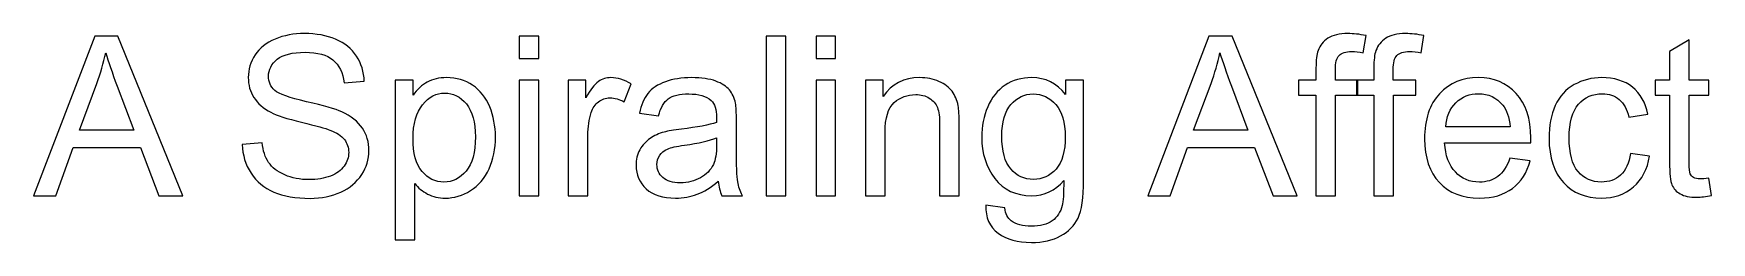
# Model space of a CAD drawing. Header units: centimetres. Extents: x -208 to 206, y -104 to 104.
# Drawn here: x 58.38 to 88.74, y -61.67 to -57.89 of the extents above; entities that cross this region are included whole.
import ezdxf

# ---------------------------------------------------------------- set-up
doc = ezdxf.new("R2010")
doc.units = ezdxf.units.CM
doc.header["$MEASUREMENT"] = 0
doc.layers.add('#Layer 1', color=7, linetype='Continuous')

msp = doc.modelspace()

# ---------------------------------------------------------------- linework, layer by layer
at = {"layer": '#Layer 1', "color": 8}
for points, knots in [([(58.37633, -60.82293), (58.37633, -60.82293), (59.48323, -57.93746), (59.48323, -57.93746), (59.48323, -57.93746), (59.48323, -57.93746), (59.90302, -57.93746), (59.90302, -57.93746), (59.90302, -57.93746), (59.90302, -57.93746), (61.07775, -60.82293), (61.07775, -60.82293), (61.07775, -60.82293), (61.07775, -60.82293), (60.64319, -60.82293), (60.64319, -60.82293), (60.64319, -60.82293), (60.64319, -60.82293), (60.30937, -59.94842), (60.30937, -59.94842), (60.30937, -59.94842), (60.30937, -59.94842), (59.09433, -59.94842), (59.09433, -59.94842), (59.09433, -59.94842), (59.09433, -59.94842), (58.78134, -60.82293), (58.78134, -60.82293), (58.78134, -60.82293), (58.78134, -60.82293), (58.37633, -60.82293), (58.37633, -60.82293)], [0, 0, 0, 0, 0.11111111, 0.11111111, 0.11111111, 0.11111111, 0.22222222, 0.22222222, 0.22222222, 0.22222222, 0.33333333, 0.33333333, 0.33333333, 0.33333333, 0.44444444, 0.44444444, 0.44444444, 0.44444444, 0.55555556, 0.55555556, 0.55555556, 0.55555556, 0.66666667, 0.66666667, 0.66666667, 0.66666667, 0.77777778, 0.77777778, 0.77777778, 0.77777778, 1, 1, 1, 1]), ([(62.15309, -59.89603), (62.15309, -59.89603), (62.51176, -59.86379), (62.51176, -59.86379), (62.51176, -59.86379), (62.52855, -60.00887), (62.56818, -60.12776), (62.63064, -60.22112), (62.63064, -60.22112), (62.69311, -60.31381), (62.78983, -60.38904), (62.9208, -60.4468), (62.9208, -60.4468), (63.05177, -60.50389), (63.19954, -60.53277), (63.36343, -60.53277), (63.36343, -60.53277), (63.50918, -60.53277), (63.63747, -60.51128), (63.74896, -60.46762), (63.74896, -60.46762), (63.86046, -60.42396), (63.94307, -60.36418), (63.99748, -60.28829), (63.99748, -60.28829), (64.05188, -60.21239), (64.07942, -60.12977), (64.07942, -60.04111), (64.07942, -60.04111), (64.07942, -59.95111), (64.05322, -59.87253), (64.00083, -59.80469), (64.00083, -59.80469), (63.94845, -59.73752), (63.8618, -59.6811), (63.7409, -59.63476), (63.7409, -59.63476), (63.66366, -59.6052), (63.49239, -59.55819), (63.22708, -59.49438), (63.22708, -59.49438), (62.96177, -59.43057), (62.77639, -59.37079), (62.67027, -59.31437), (62.67027, -59.31437), (62.53258, -59.24183), (62.43049, -59.15183), (62.36332, -59.04504), (62.36332, -59.04504), (62.29548, -58.93824), (62.2619, -58.81801), (62.2619, -58.6857), (62.2619, -58.6857), (62.2619, -58.53927), (62.30354, -58.40293), (62.38616, -58.27665), (62.38616, -58.27665), (62.46877, -58.14971), (62.589, -58.05366), (62.74818, -57.98784), (62.74818, -57.98784), (62.9067, -57.92202), (63.08334, -57.8891), (63.27745, -57.8891), (63.27745, -57.8891), (63.49104, -57.8891), (63.67978, -57.92336), (63.84299, -57.99254), (63.84299, -57.99254), (64.00621, -58.06105), (64.13181, -58.16247), (64.2198, -58.2968), (64.2198, -58.2968), (64.30779, -58.43047), (64.3548, -58.58226), (64.36152, -58.75152), (64.36152, -58.75152), (64.36152, -58.75152), (63.99479, -58.77973), (63.99479, -58.77973), (63.99479, -58.77973), (63.97531, -58.59771), (63.90882, -58.46002), (63.79531, -58.36733), (63.79531, -58.36733), (63.68179, -58.27397), (63.51388, -58.22762), (63.29223, -58.22762), (63.29223, -58.22762), (63.06118, -58.22762), (62.89259, -58.26994), (62.78714, -58.35457), (62.78714, -58.35457), (62.68169, -58.4392), (62.62863, -58.54129), (62.62863, -58.66085), (62.62863, -58.66085), (62.62863, -58.76428), (62.66624, -58.84958), (62.74079, -58.91675), (62.74079, -58.91675), (62.81468, -58.98324), (63.0061, -59.05243), (63.31641, -59.12228), (63.31641, -59.12228), (63.62672, -59.1928), (63.83964, -59.25392), (63.95516, -59.30631), (63.95516, -59.30631), (64.12241, -59.38356), (64.24666, -59.48095), (64.32659, -59.59983), (64.32659, -59.59983), (64.40652, -59.71804), (64.44615, -59.85439), (64.44615, -60.00887), (64.44615, -60.00887), (64.44615, -60.16268), (64.40249, -60.30642), (64.3145, -60.4421), (64.3145, -60.4421), (64.22651, -60.57777), (64.10091, -60.68322), (63.93636, -60.75845), (63.93636, -60.75845), (63.7718, -60.83368), (63.58709, -60.87129), (63.38089, -60.87129), (63.38089, -60.87129), (63.12028, -60.87129), (62.90199, -60.833), (62.72602, -60.75711), (62.72602, -60.75711), (62.54937, -60.68121), (62.41168, -60.56703), (62.3116, -60.41389), (62.3116, -60.41389), (62.21085, -60.26142), (62.15846, -60.0888), (62.15309, -59.89603)], [0, 0, 0, 0, 0.02777778, 0.02777778, 0.02777778, 0.02777778, 0.05555556, 0.05555556, 0.05555556, 0.05555556, 0.08333333, 0.08333333, 0.08333333, 0.08333333, 0.11111111, 0.11111111, 0.11111111, 0.11111111, 0.13888889, 0.13888889, 0.13888889, 0.13888889, 0.16666667, 0.16666667, 0.16666667, 0.16666667, 0.19444444, 0.19444444, 0.19444444, 0.19444444, 0.22222222, 0.22222222, 0.22222222, 0.22222222, 0.25, 0.25, 0.25, 0.25, 0.27777778, 0.27777778, 0.27777778, 0.27777778, 0.30555556, 0.30555556, 0.30555556, 0.30555556, 0.33333333, 0.33333333, 0.33333333, 0.33333333, 0.36111111, 0.36111111, 0.36111111, 0.36111111, 0.38888889, 0.38888889, 0.38888889, 0.38888889, 0.41666667, 0.41666667, 0.41666667, 0.41666667, 0.44444444, 0.44444444, 0.44444444, 0.44444444, 0.47222222, 0.47222222, 0.47222222, 0.47222222, 0.5, 0.5, 0.5, 0.5, 0.52777778, 0.52777778, 0.52777778, 0.52777778, 0.55555556, 0.55555556, 0.55555556, 0.55555556, 0.58333333, 0.58333333, 0.58333333, 0.58333333, 0.61111111, 0.61111111, 0.61111111, 0.61111111, 0.63888889, 0.63888889, 0.63888889, 0.63888889, 0.66666667, 0.66666667, 0.66666667, 0.66666667, 0.69444444, 0.69444444, 0.69444444, 0.69444444, 0.72222222, 0.72222222, 0.72222222, 0.72222222, 0.75, 0.75, 0.75, 0.75, 0.77777778, 0.77777778, 0.77777778, 0.77777778, 0.80555556, 0.80555556, 0.80555556, 0.80555556, 0.83333333, 0.83333333, 0.83333333, 0.83333333, 0.86111111, 0.86111111, 0.86111111, 0.86111111, 0.88888889, 0.88888889, 0.88888889, 0.88888889, 0.91666667, 0.91666667, 0.91666667, 0.91666667, 0.94444444, 0.94444444, 0.94444444, 0.94444444, 1, 1, 1, 1]), ([(67.16303, -58.34046), (67.16303, -58.34046), (67.16303, -57.93746), (67.16303, -57.93746), (67.16303, -57.93746), (67.16303, -57.93746), (67.51767, -57.93746), (67.51767, -57.93746), (67.51767, -57.93746), (67.51767, -57.93746), (67.51767, -58.34046), (67.51767, -58.34046), (67.51767, -58.34046), (67.51767, -58.34046), (67.16303, -58.34046), (67.16303, -58.34046)], [0, 0, 0, 0, 0.2, 0.2, 0.2, 0.2, 0.4, 0.4, 0.4, 0.4, 0.6, 0.6, 0.6, 0.6, 1, 1, 1, 1]), ([(71.63362, -60.82293), (71.63362, -60.82293), (71.63362, -57.93746), (71.63362, -57.93746), (71.63362, -57.93746), (71.63362, -57.93746), (71.98826, -57.93746), (71.98826, -57.93746), (71.98826, -57.93746), (71.98826, -57.93746), (71.98826, -60.82293), (71.98826, -60.82293), (71.98826, -60.82293), (71.98826, -60.82293), (71.63362, -60.82293), (71.63362, -60.82293)], [0, 0, 0, 0, 0.2, 0.2, 0.2, 0.2, 0.4, 0.4, 0.4, 0.4, 0.6, 0.6, 0.6, 0.6, 1, 1, 1, 1]), ([(72.53701, -58.34046), (72.53701, -58.34046), (72.53701, -57.93746), (72.53701, -57.93746), (72.53701, -57.93746), (72.53701, -57.93746), (72.89165, -57.93746), (72.89165, -57.93746), (72.89165, -57.93746), (72.89165, -57.93746), (72.89165, -58.34046), (72.89165, -58.34046), (72.89165, -58.34046), (72.89165, -58.34046), (72.53701, -58.34046), (72.53701, -58.34046)], [0, 0, 0, 0, 0.2, 0.2, 0.2, 0.2, 0.4, 0.4, 0.4, 0.4, 0.6, 0.6, 0.6, 0.6, 1, 1, 1, 1]), ([(78.54034, -60.82293), (78.54034, -60.82293), (79.64724, -57.93746), (79.64724, -57.93746), (79.64724, -57.93746), (79.64724, -57.93746), (80.06703, -57.93746), (80.06703, -57.93746), (80.06703, -57.93746), (80.06703, -57.93746), (81.24176, -60.82293), (81.24176, -60.82293), (81.24176, -60.82293), (81.24176, -60.82293), (80.8072, -60.82293), (80.8072, -60.82293), (80.8072, -60.82293), (80.8072, -60.82293), (80.47338, -59.94842), (80.47338, -59.94842), (80.47338, -59.94842), (80.47338, -59.94842), (79.25834, -59.94842), (79.25834, -59.94842), (79.25834, -59.94842), (79.25834, -59.94842), (78.94535, -60.82293), (78.94535, -60.82293), (78.94535, -60.82293), (78.94535, -60.82293), (78.54034, -60.82293), (78.54034, -60.82293)], [0, 0, 0, 0, 0.11111111, 0.11111111, 0.11111111, 0.11111111, 0.22222222, 0.22222222, 0.22222222, 0.22222222, 0.33333333, 0.33333333, 0.33333333, 0.33333333, 0.44444444, 0.44444444, 0.44444444, 0.44444444, 0.55555556, 0.55555556, 0.55555556, 0.55555556, 0.66666667, 0.66666667, 0.66666667, 0.66666667, 0.77777778, 0.77777778, 0.77777778, 0.77777778, 1, 1, 1, 1]), ([(81.58499, -60.82293), (81.58499, -60.82293), (81.58499, -59.00541), (81.58499, -59.00541), (81.58499, -59.00541), (81.58499, -59.00541), (81.27065, -59.00541), (81.27065, -59.00541), (81.27065, -59.00541), (81.27065, -59.00541), (81.27065, -58.73137), (81.27065, -58.73137), (81.27065, -58.73137), (81.27065, -58.73137), (81.58499, -58.73137), (81.58499, -58.73137), (81.58499, -58.73137), (81.58499, -58.73137), (81.58499, -58.50972), (81.58499, -58.50972), (81.58499, -58.50972), (81.58499, -58.36934), (81.59708, -58.26524), (81.62193, -58.1974), (81.62193, -58.1974), (81.65618, -58.10605), (81.71529, -58.0315), (81.80126, -57.97441), (81.80126, -57.97441), (81.88657, -57.91731), (82.00679, -57.8891), (82.16128, -57.8891), (82.16128, -57.8891), (82.26135, -57.8891), (82.37151, -57.90119), (82.49241, -57.9247), (82.49241, -57.9247), (82.49241, -57.9247), (82.43934, -58.23501), (82.43934, -58.23501), (82.43934, -58.23501), (82.36546, -58.22225), (82.29628, -58.21553), (82.23046, -58.21553), (82.23046, -58.21553), (82.12299, -58.21553), (82.04709, -58.23837), (82.00209, -58.28404), (82.00209, -58.28404), (81.95776, -58.32972), (81.9356, -58.41502), (81.9356, -58.53995), (81.9356, -58.53995), (81.9356, -58.53995), (81.9356, -58.73137), (81.9356, -58.73137), (81.9356, -58.73137), (81.9356, -58.73137), (82.34262, -58.73137), (82.34262, -58.73137), (82.34262, -58.73137), (82.34262, -58.73137), (82.34262, -59.00541), (82.34262, -59.00541), (82.34262, -59.00541), (82.34262, -59.00541), (81.93963, -59.00541), (81.93963, -59.00541), (81.93963, -59.00541), (81.93963, -59.00541), (81.93963, -60.82293), (81.93963, -60.82293), (81.93963, -60.82293), (81.93963, -60.82293), (81.58499, -60.82293), (81.58499, -60.82293)], [0, 0, 0, 0, 0.05, 0.05, 0.05, 0.05, 0.1, 0.1, 0.1, 0.1, 0.15, 0.15, 0.15, 0.15, 0.2, 0.2, 0.2, 0.2, 0.25, 0.25, 0.25, 0.25, 0.3, 0.3, 0.3, 0.3, 0.35, 0.35, 0.35, 0.35, 0.4, 0.4, 0.4, 0.4, 0.45, 0.45, 0.45, 0.45, 0.5, 0.5, 0.5, 0.5, 0.55, 0.55, 0.55, 0.55, 0.6, 0.6, 0.6, 0.6, 0.65, 0.65, 0.65, 0.65, 0.7, 0.7, 0.7, 0.7, 0.75, 0.75, 0.75, 0.75, 0.8, 0.8, 0.8, 0.8, 0.85, 0.85, 0.85, 0.85, 0.9, 0.9, 0.9, 0.9, 1, 1, 1, 1]), ([(82.63211, -60.82293), (82.63211, -60.82293), (82.63211, -59.00541), (82.63211, -59.00541), (82.63211, -59.00541), (82.63211, -59.00541), (82.31777, -59.00541), (82.31777, -59.00541), (82.31777, -59.00541), (82.31777, -59.00541), (82.31777, -58.73137), (82.31777, -58.73137), (82.31777, -58.73137), (82.31777, -58.73137), (82.63211, -58.73137), (82.63211, -58.73137), (82.63211, -58.73137), (82.63211, -58.73137), (82.63211, -58.50972), (82.63211, -58.50972), (82.63211, -58.50972), (82.63211, -58.36934), (82.6442, -58.26524), (82.66905, -58.1974), (82.66905, -58.1974), (82.7033, -58.10605), (82.76241, -58.0315), (82.84838, -57.97441), (82.84838, -57.97441), (82.93369, -57.91731), (83.05391, -57.8891), (83.2084, -57.8891), (83.2084, -57.8891), (83.30847, -57.8891), (83.41863, -57.90119), (83.53953, -57.9247), (83.53953, -57.9247), (83.53953, -57.9247), (83.48646, -58.23501), (83.48646, -58.23501), (83.48646, -58.23501), (83.41258, -58.22225), (83.3434, -58.21553), (83.27758, -58.21553), (83.27758, -58.21553), (83.17011, -58.21553), (83.09421, -58.23837), (83.04921, -58.28404), (83.04921, -58.28404), (83.00488, -58.32972), (82.98272, -58.41502), (82.98272, -58.53995), (82.98272, -58.53995), (82.98272, -58.53995), (82.98272, -58.73137), (82.98272, -58.73137), (82.98272, -58.73137), (82.98272, -58.73137), (83.38974, -58.73137), (83.38974, -58.73137), (83.38974, -58.73137), (83.38974, -58.73137), (83.38974, -59.00541), (83.38974, -59.00541), (83.38974, -59.00541), (83.38974, -59.00541), (82.98675, -59.00541), (82.98675, -59.00541), (82.98675, -59.00541), (82.98675, -59.00541), (82.98675, -60.82293), (82.98675, -60.82293), (82.98675, -60.82293), (82.98675, -60.82293), (82.63211, -60.82293), (82.63211, -60.82293)], [0, 0, 0, 0, 0.05, 0.05, 0.05, 0.05, 0.1, 0.1, 0.1, 0.1, 0.15, 0.15, 0.15, 0.15, 0.2, 0.2, 0.2, 0.2, 0.25, 0.25, 0.25, 0.25, 0.3, 0.3, 0.3, 0.3, 0.35, 0.35, 0.35, 0.35, 0.4, 0.4, 0.4, 0.4, 0.45, 0.45, 0.45, 0.45, 0.5, 0.5, 0.5, 0.5, 0.55, 0.55, 0.55, 0.55, 0.6, 0.6, 0.6, 0.6, 0.65, 0.65, 0.65, 0.65, 0.7, 0.7, 0.7, 0.7, 0.75, 0.75, 0.75, 0.75, 0.8, 0.8, 0.8, 0.8, 0.85, 0.85, 0.85, 0.85, 0.9, 0.9, 0.9, 0.9, 1, 1, 1, 1]), ([(59.2065, -59.63812), (59.2065, -59.63812), (60.18982, -59.63812), (60.18982, -59.63812), (60.18982, -59.63812), (60.18982, -59.63812), (59.88891, -58.83816), (59.88891, -58.83816), (59.88891, -58.83816), (59.79824, -58.59502), (59.72973, -58.3942), (59.68204, -58.23568), (59.68204, -58.23568), (59.64241, -58.42375), (59.58935, -58.60846), (59.52285, -58.79115), (59.52285, -58.79115), (59.52285, -58.79115), (59.2065, -59.63812), (59.2065, -59.63812)], [0, 0, 0, 0, 0.16666667, 0.16666667, 0.16666667, 0.16666667, 0.33333333, 0.33333333, 0.33333333, 0.33333333, 0.5, 0.5, 0.5, 0.5, 0.66666667, 0.66666667, 0.66666667, 0.66666667, 1, 1, 1, 1]), ([(79.37051, -59.63812), (79.37051, -59.63812), (80.35383, -59.63812), (80.35383, -59.63812), (80.35383, -59.63812), (80.35383, -59.63812), (80.05292, -58.83816), (80.05292, -58.83816), (80.05292, -58.83816), (79.96225, -58.59502), (79.89374, -58.3942), (79.84605, -58.23568), (79.84605, -58.23568), (79.80642, -58.42375), (79.75336, -58.60846), (79.68686, -58.79115), (79.68686, -58.79115), (79.68686, -58.79115), (79.37051, -59.63812), (79.37051, -59.63812)], [0, 0, 0, 0, 0.16666667, 0.16666667, 0.16666667, 0.16666667, 0.33333333, 0.33333333, 0.33333333, 0.33333333, 0.5, 0.5, 0.5, 0.5, 0.66666667, 0.66666667, 0.66666667, 0.66666667, 1, 1, 1, 1]), ([(88.69319, -60.50658), (88.69319, -60.50658), (88.74155, -60.81957), (88.74155, -60.81957), (88.74155, -60.81957), (88.64215, -60.84039), (88.55282, -60.85114), (88.4749, -60.85114), (88.4749, -60.85114), (88.34662, -60.85114), (88.24721, -60.83099), (88.17601, -60.79002), (88.17601, -60.79002), (88.10549, -60.74905), (88.05579, -60.69599), (88.0269, -60.62949), (88.0269, -60.62949), (87.99802, -60.563), (87.98392, -60.42329), (87.98392, -60.21037), (87.98392, -60.21037), (87.98392, -60.21037), (87.98392, -59.00541), (87.98392, -59.00541), (87.98392, -59.00541), (87.98392, -59.00541), (87.72197, -59.00541), (87.72197, -59.00541), (87.72197, -59.00541), (87.72197, -59.00541), (87.72197, -58.73137), (87.72197, -58.73137), (87.72197, -58.73137), (87.72197, -58.73137), (87.98392, -58.73137), (87.98392, -58.73137), (87.98392, -58.73137), (87.98392, -58.73137), (87.98392, -58.21419), (87.98392, -58.21419), (87.98392, -58.21419), (87.98392, -58.21419), (88.33856, -58.00127), (88.33856, -58.00127), (88.33856, -58.00127), (88.33856, -58.00127), (88.33856, -58.73137), (88.33856, -58.73137), (88.33856, -58.73137), (88.33856, -58.73137), (88.69319, -58.73137), (88.69319, -58.73137), (88.69319, -58.73137), (88.69319, -58.73137), (88.69319, -59.00541), (88.69319, -59.00541), (88.69319, -59.00541), (88.69319, -59.00541), (88.33856, -59.00541), (88.33856, -59.00541), (88.33856, -59.00541), (88.33856, -59.00541), (88.33856, -60.23052), (88.33856, -60.23052), (88.33856, -60.23052), (88.33856, -60.33194), (88.3446, -60.3971), (88.35736, -60.42598), (88.35736, -60.42598), (88.36945, -60.45486), (88.3896, -60.4777), (88.41781, -60.49516), (88.41781, -60.49516), (88.44602, -60.51195), (88.48632, -60.52068), (88.53871, -60.52068), (88.53871, -60.52068), (88.57767, -60.52068), (88.62939, -60.51598), (88.69319, -60.50658)], [0, 0, 0, 0, 0.04761905, 0.04761905, 0.04761905, 0.04761905, 0.0952381, 0.0952381, 0.0952381, 0.0952381, 0.14285714, 0.14285714, 0.14285714, 0.14285714, 0.19047619, 0.19047619, 0.19047619, 0.19047619, 0.23809524, 0.23809524, 0.23809524, 0.23809524, 0.28571429, 0.28571429, 0.28571429, 0.28571429, 0.33333333, 0.33333333, 0.33333333, 0.33333333, 0.38095238, 0.38095238, 0.38095238, 0.38095238, 0.42857143, 0.42857143, 0.42857143, 0.42857143, 0.47619048, 0.47619048, 0.47619048, 0.47619048, 0.52380952, 0.52380952, 0.52380952, 0.52380952, 0.57142857, 0.57142857, 0.57142857, 0.57142857, 0.61904762, 0.61904762, 0.61904762, 0.61904762, 0.66666667, 0.66666667, 0.66666667, 0.66666667, 0.71428571, 0.71428571, 0.71428571, 0.71428571, 0.76190476, 0.76190476, 0.76190476, 0.76190476, 0.80952381, 0.80952381, 0.80952381, 0.80952381, 0.85714286, 0.85714286, 0.85714286, 0.85714286, 0.9047619, 0.9047619, 0.9047619, 0.9047619, 1, 1, 1, 1]), ([(64.92169, -61.6249), (64.92169, -61.6249), (64.92169, -58.73137), (64.92169, -58.73137), (64.92169, -58.73137), (64.92169, -58.73137), (65.24409, -58.73137), (65.24409, -58.73137), (65.24409, -58.73137), (65.24409, -58.73137), (65.24409, -59.00608), (65.24409, -59.00608), (65.24409, -59.00608), (65.31999, -58.89996), (65.40596, -58.82003), (65.50201, -58.76697), (65.50201, -58.76697), (65.59738, -58.71391), (65.71358, -58.68704), (65.84993, -58.68704), (65.84993, -58.68704), (66.02859, -58.68704), (66.18576, -58.73271), (66.32211, -58.82473), (66.32211, -58.82473), (66.45845, -58.91608), (66.56122, -59.04571), (66.63107, -59.21228), (66.63107, -59.21228), (66.70025, -59.37953), (66.73518, -59.56222), (66.73518, -59.7617), (66.73518, -59.7617), (66.73518, -59.97462), (66.69689, -60.16671), (66.62033, -60.33799), (66.62033, -60.33799), (66.54376, -60.50859), (66.43226, -60.63957), (66.28584, -60.73091), (66.28584, -60.73091), (66.14009, -60.82159), (65.98628, -60.86726), (65.82508, -60.86726), (65.82508, -60.86726), (65.70686, -60.86726), (65.60074, -60.84241), (65.50738, -60.79271), (65.50738, -60.79271), (65.41335, -60.743), (65.33678, -60.68054), (65.27633, -60.60464), (65.27633, -60.60464), (65.27633, -60.60464), (65.27633, -61.6249), (65.27633, -61.6249), (65.27633, -61.6249), (65.27633, -61.6249), (64.92169, -61.6249), (64.92169, -61.6249)], [0, 0, 0, 0, 0.0625, 0.0625, 0.0625, 0.0625, 0.125, 0.125, 0.125, 0.125, 0.1875, 0.1875, 0.1875, 0.1875, 0.25, 0.25, 0.25, 0.25, 0.3125, 0.3125, 0.3125, 0.3125, 0.375, 0.375, 0.375, 0.375, 0.4375, 0.4375, 0.4375, 0.4375, 0.5, 0.5, 0.5, 0.5, 0.5625, 0.5625, 0.5625, 0.5625, 0.625, 0.625, 0.625, 0.625, 0.6875, 0.6875, 0.6875, 0.6875, 0.75, 0.75, 0.75, 0.75, 0.8125, 0.8125, 0.8125, 0.8125, 0.875, 0.875, 0.875, 0.875, 1, 1, 1, 1]), ([(67.16303, -60.82293), (67.16303, -60.82293), (67.16303, -58.73137), (67.16303, -58.73137), (67.16303, -58.73137), (67.16303, -58.73137), (67.51767, -58.73137), (67.51767, -58.73137), (67.51767, -58.73137), (67.51767, -58.73137), (67.51767, -60.82293), (67.51767, -60.82293), (67.51767, -60.82293), (67.51767, -60.82293), (67.16303, -60.82293), (67.16303, -60.82293)], [0, 0, 0, 0, 0.2, 0.2, 0.2, 0.2, 0.4, 0.4, 0.4, 0.4, 0.6, 0.6, 0.6, 0.6, 1, 1, 1, 1]), ([(68.05433, -60.82293), (68.05433, -60.82293), (68.05433, -58.73137), (68.05433, -58.73137), (68.05433, -58.73137), (68.05433, -58.73137), (68.3727, -58.73137), (68.3727, -58.73137), (68.3727, -58.73137), (68.3727, -58.73137), (68.3727, -59.05175), (68.3727, -59.05175), (68.3727, -59.05175), (68.45397, -58.90332), (68.52919, -58.80525), (68.59838, -58.75824), (68.59838, -58.75824), (68.66756, -58.71055), (68.74346, -58.68704), (68.82607, -58.68704), (68.82607, -58.68704), (68.94563, -58.68704), (69.0672, -58.72465), (69.19078, -58.79921), (69.19078, -58.79921), (69.19078, -58.79921), (69.06451, -59.12631), (69.06451, -59.12631), (69.06451, -59.12631), (68.97854, -59.07795), (68.89256, -59.05377), (68.80659, -59.05377), (68.80659, -59.05377), (68.72935, -59.05377), (68.66017, -59.07728), (68.59905, -59.12362), (68.59905, -59.12362), (68.53793, -59.16997), (68.49427, -59.23445), (68.46807, -59.31706), (68.46807, -59.31706), (68.42845, -59.44266), (68.40897, -59.58035), (68.40897, -59.73013), (68.40897, -59.73013), (68.40897, -59.73013), (68.40897, -60.82293), (68.40897, -60.82293), (68.40897, -60.82293), (68.40897, -60.82293), (68.05433, -60.82293), (68.05433, -60.82293)], [0, 0, 0, 0, 0.07142857, 0.07142857, 0.07142857, 0.07142857, 0.14285714, 0.14285714, 0.14285714, 0.14285714, 0.21428571, 0.21428571, 0.21428571, 0.21428571, 0.28571429, 0.28571429, 0.28571429, 0.28571429, 0.35714286, 0.35714286, 0.35714286, 0.35714286, 0.42857143, 0.42857143, 0.42857143, 0.42857143, 0.5, 0.5, 0.5, 0.5, 0.57142857, 0.57142857, 0.57142857, 0.57142857, 0.64285714, 0.64285714, 0.64285714, 0.64285714, 0.71428571, 0.71428571, 0.71428571, 0.71428571, 0.78571429, 0.78571429, 0.78571429, 0.78571429, 0.85714286, 0.85714286, 0.85714286, 0.85714286, 1, 1, 1, 1]), ([(70.7665, -60.56098), (70.63486, -60.67315), (70.50791, -60.75173), (70.38634, -60.79808), (70.38634, -60.79808), (70.26477, -60.84442), (70.13447, -60.86726), (69.99476, -60.86726), (69.99476, -60.86726), (69.76505, -60.86726), (69.5884, -60.81151), (69.46482, -60.69934), (69.46482, -60.69934), (69.34123, -60.58785), (69.27944, -60.44478), (69.27944, -60.27082), (69.27944, -60.27082), (69.27944, -60.16873), (69.30295, -60.07537), (69.34929, -59.99074), (69.34929, -59.99074), (69.39631, -59.90611), (69.45743, -59.83894), (69.53266, -59.7879), (69.53266, -59.7879), (69.60855, -59.73685), (69.69318, -59.69789), (69.78789, -59.6717), (69.78789, -59.6717), (69.85774, -59.65356), (69.96319, -59.6361), (70.10357, -59.61864), (70.10357, -59.61864), (70.3897, -59.58505), (70.60127, -59.54408), (70.73628, -59.49707), (70.73628, -59.49707), (70.73762, -59.44871), (70.73829, -59.41781), (70.73829, -59.40505), (70.73829, -59.40505), (70.73829, -59.26131), (70.70471, -59.15989), (70.63754, -59.10079), (70.63754, -59.10079), (70.54687, -59.02086), (70.41186, -58.98123), (70.2332, -58.98123), (70.2332, -58.98123), (70.06596, -58.98123), (69.94237, -59.01078), (69.86311, -59.06922), (69.86311, -59.06922), (69.78319, -59.12765), (69.72475, -59.23109), (69.68647, -59.3802), (69.68647, -59.3802), (69.68647, -59.3802), (69.33989, -59.33184), (69.33989, -59.33184), (69.33989, -59.33184), (69.37146, -59.1834), (69.42318, -59.06317), (69.49571, -58.97183), (69.49571, -58.97183), (69.56825, -58.88048), (69.67303, -58.81063), (69.81005, -58.76092), (69.81005, -58.76092), (69.9464, -58.71189), (70.10559, -58.68704), (70.28559, -58.68704), (70.28559, -58.68704), (70.46425, -58.68704), (70.61, -58.70786), (70.72217, -58.75018), (70.72217, -58.75018), (70.83367, -58.79249), (70.91628, -58.84488), (70.96867, -58.90869), (70.96867, -58.90869), (71.02106, -58.9725), (71.058, -59.0531), (71.0795, -59.15049), (71.0795, -59.15049), (71.09092, -59.21094), (71.09696, -59.31975), (71.09696, -59.47625), (71.09696, -59.47625), (71.09696, -59.47625), (71.09696, -59.94641), (71.09696, -59.94641), (71.09696, -59.94641), (71.09696, -60.27485), (71.10435, -60.4824), (71.11913, -60.57038), (71.11913, -60.57038), (71.13323, -60.65837), (71.16278, -60.74233), (71.20577, -60.82293), (71.20577, -60.82293), (71.20577, -60.82293), (70.83501, -60.82293), (70.83501, -60.82293), (70.83501, -60.82293), (70.79941, -60.74838), (70.77658, -60.66106), (70.7665, -60.56098)], [0, 0, 0, 0, 0.03571429, 0.03571429, 0.03571429, 0.03571429, 0.07142857, 0.07142857, 0.07142857, 0.07142857, 0.10714286, 0.10714286, 0.10714286, 0.10714286, 0.14285714, 0.14285714, 0.14285714, 0.14285714, 0.17857143, 0.17857143, 0.17857143, 0.17857143, 0.21428571, 0.21428571, 0.21428571, 0.21428571, 0.25, 0.25, 0.25, 0.25, 0.28571429, 0.28571429, 0.28571429, 0.28571429, 0.32142857, 0.32142857, 0.32142857, 0.32142857, 0.35714286, 0.35714286, 0.35714286, 0.35714286, 0.39285714, 0.39285714, 0.39285714, 0.39285714, 0.42857143, 0.42857143, 0.42857143, 0.42857143, 0.46428571, 0.46428571, 0.46428571, 0.46428571, 0.5, 0.5, 0.5, 0.5, 0.53571429, 0.53571429, 0.53571429, 0.53571429, 0.57142857, 0.57142857, 0.57142857, 0.57142857, 0.60714286, 0.60714286, 0.60714286, 0.60714286, 0.64285714, 0.64285714, 0.64285714, 0.64285714, 0.67857143, 0.67857143, 0.67857143, 0.67857143, 0.71428571, 0.71428571, 0.71428571, 0.71428571, 0.75, 0.75, 0.75, 0.75, 0.78571429, 0.78571429, 0.78571429, 0.78571429, 0.82142857, 0.82142857, 0.82142857, 0.82142857, 0.85714286, 0.85714286, 0.85714286, 0.85714286, 0.89285714, 0.89285714, 0.89285714, 0.89285714, 0.92857143, 0.92857143, 0.92857143, 0.92857143, 1, 1, 1, 1]), ([(72.53701, -60.82293), (72.53701, -60.82293), (72.53701, -58.73137), (72.53701, -58.73137), (72.53701, -58.73137), (72.53701, -58.73137), (72.89165, -58.73137), (72.89165, -58.73137), (72.89165, -58.73137), (72.89165, -58.73137), (72.89165, -60.82293), (72.89165, -60.82293), (72.89165, -60.82293), (72.89165, -60.82293), (72.53701, -60.82293), (72.53701, -60.82293)], [0, 0, 0, 0, 0.2, 0.2, 0.2, 0.2, 0.4, 0.4, 0.4, 0.4, 0.6, 0.6, 0.6, 0.6, 1, 1, 1, 1]), ([(73.43234, -60.82293), (73.43234, -60.82293), (73.43234, -58.73137), (73.43234, -58.73137), (73.43234, -58.73137), (73.43234, -58.73137), (73.75071, -58.73137), (73.75071, -58.73137), (73.75071, -58.73137), (73.75071, -58.73137), (73.75071, -59.02825), (73.75071, -59.02825), (73.75071, -59.02825), (73.90385, -58.80055), (74.1255, -58.68704), (74.41498, -58.68704), (74.41498, -58.68704), (74.54125, -58.68704), (74.65678, -58.70988), (74.76223, -58.75488), (74.76223, -58.75488), (74.86768, -58.79988), (74.94694, -58.85966), (74.99933, -58.93287), (74.99933, -58.93287), (75.05172, -59.00608), (75.08866, -59.0934), (75.10948, -59.19415), (75.10948, -59.19415), (75.12224, -59.25997), (75.12896, -59.37482), (75.12896, -59.53871), (75.12896, -59.53871), (75.12896, -59.53871), (75.12896, -60.82293), (75.12896, -60.82293), (75.12896, -60.82293), (75.12896, -60.82293), (74.77432, -60.82293), (74.77432, -60.82293), (74.77432, -60.82293), (74.77432, -60.82293), (74.77432, -59.55214), (74.77432, -59.55214), (74.77432, -59.55214), (74.77432, -59.40774), (74.76089, -59.2996), (74.73335, -59.2284), (74.73335, -59.2284), (74.70581, -59.1572), (74.65678, -59.10011), (74.58693, -59.05713), (74.58693, -59.05713), (74.51707, -59.01481), (74.43446, -58.99332), (74.34043, -58.99332), (74.34043, -58.99332), (74.18997, -58.99332), (74.06034, -59.04101), (73.95086, -59.13706), (73.95086, -59.13706), (73.84138, -59.23243), (73.78698, -59.41445), (73.78698, -59.68177), (73.78698, -59.68177), (73.78698, -59.68177), (73.78698, -60.82293), (73.78698, -60.82293), (73.78698, -60.82293), (73.78698, -60.82293), (73.43234, -60.82293), (73.43234, -60.82293)], [0, 0, 0, 0, 0.05263158, 0.05263158, 0.05263158, 0.05263158, 0.10526316, 0.10526316, 0.10526316, 0.10526316, 0.15789474, 0.15789474, 0.15789474, 0.15789474, 0.21052632, 0.21052632, 0.21052632, 0.21052632, 0.26315789, 0.26315789, 0.26315789, 0.26315789, 0.31578947, 0.31578947, 0.31578947, 0.31578947, 0.36842105, 0.36842105, 0.36842105, 0.36842105, 0.42105263, 0.42105263, 0.42105263, 0.42105263, 0.47368421, 0.47368421, 0.47368421, 0.47368421, 0.52631579, 0.52631579, 0.52631579, 0.52631579, 0.57894737, 0.57894737, 0.57894737, 0.57894737, 0.63157895, 0.63157895, 0.63157895, 0.63157895, 0.68421053, 0.68421053, 0.68421053, 0.68421053, 0.73684211, 0.73684211, 0.73684211, 0.73684211, 0.78947368, 0.78947368, 0.78947368, 0.78947368, 0.84210526, 0.84210526, 0.84210526, 0.84210526, 0.89473684, 0.89473684, 0.89473684, 0.89473684, 1, 1, 1, 1]), ([(75.60853, -60.99622), (75.60853, -60.99622), (75.95108, -61.04458), (75.95108, -61.04458), (75.95108, -61.04458), (75.96518, -61.1507), (76.00548, -61.22794), (76.0713, -61.27697), (76.0713, -61.27697), (76.15929, -61.34213), (76.27952, -61.37504), (76.43199, -61.37504), (76.43199, -61.37504), (76.59587, -61.37504), (76.72282, -61.34213), (76.81215, -61.27697), (76.81215, -61.27697), (76.90148, -61.21182), (76.96193, -61.11981), (76.9935, -61.00226), (76.9935, -61.00226), (77.01163, -60.9304), (77.02036, -60.77927), (77.01902, -60.54889), (77.01902, -60.54889), (76.86387, -60.73158), (76.6711, -60.82293), (76.44005, -60.82293), (76.44005, -60.82293), (76.15257, -60.82293), (75.92958, -60.71949), (75.77241, -60.51195), (75.77241, -60.51195), (75.61457, -60.30508), (75.53599, -60.05656), (75.53599, -59.76708), (75.53599, -59.76708), (75.53599, -59.56759), (75.57226, -59.38356), (75.64413, -59.21497), (75.64413, -59.21497), (75.71599, -59.04638), (75.82077, -58.91675), (75.95779, -58.82473), (75.95779, -58.82473), (76.09481, -58.73271), (76.25601, -58.68704), (76.44139, -58.68704), (76.44139, -58.68704), (76.68789, -58.68704), (76.8914, -58.78779), (77.05126, -58.98929), (77.05126, -58.98929), (77.05126, -58.98929), (77.05126, -58.73137), (77.05126, -58.73137), (77.05126, -58.73137), (77.05126, -58.73137), (77.37769, -58.73137), (77.37769, -58.73137), (77.37769, -58.73137), (77.37769, -58.73137), (77.37769, -60.53747), (77.37769, -60.53747), (77.37769, -60.53747), (77.37769, -60.86323), (77.34478, -61.09361), (77.27828, -61.22929), (77.27828, -61.22929), (77.21246, -61.36496), (77.10701, -61.47243), (76.96394, -61.55101), (76.96394, -61.55101), (76.82021, -61.6296), (76.64356, -61.66923), (76.434, -61.66923), (76.434, -61.66923), (76.18481, -61.66923), (75.98399, -61.61348), (75.83085, -61.50131), (75.83085, -61.50131), (75.67704, -61.38981), (75.60315, -61.22123), (75.60853, -60.99622)], [0, 0, 0, 0, 0.04545455, 0.04545455, 0.04545455, 0.04545455, 0.09090909, 0.09090909, 0.09090909, 0.09090909, 0.13636364, 0.13636364, 0.13636364, 0.13636364, 0.18181818, 0.18181818, 0.18181818, 0.18181818, 0.22727273, 0.22727273, 0.22727273, 0.22727273, 0.27272727, 0.27272727, 0.27272727, 0.27272727, 0.31818182, 0.31818182, 0.31818182, 0.31818182, 0.36363636, 0.36363636, 0.36363636, 0.36363636, 0.40909091, 0.40909091, 0.40909091, 0.40909091, 0.45454545, 0.45454545, 0.45454545, 0.45454545, 0.5, 0.5, 0.5, 0.5, 0.54545455, 0.54545455, 0.54545455, 0.54545455, 0.59090909, 0.59090909, 0.59090909, 0.59090909, 0.63636364, 0.63636364, 0.63636364, 0.63636364, 0.68181818, 0.68181818, 0.68181818, 0.68181818, 0.72727273, 0.72727273, 0.72727273, 0.72727273, 0.77272727, 0.77272727, 0.77272727, 0.77272727, 0.81818182, 0.81818182, 0.81818182, 0.81818182, 0.86363636, 0.86363636, 0.86363636, 0.86363636, 0.90909091, 0.90909091, 0.90909091, 0.90909091, 1, 1, 1, 1]), ([(85.09375, -60.14589), (85.09375, -60.14589), (85.46048, -60.19425), (85.46048, -60.19425), (85.46048, -60.19425), (85.40339, -60.40717), (85.29659, -60.57307), (85.14077, -60.69061), (85.14077, -60.69061), (84.98494, -60.80815), (84.78613, -60.86726), (84.54366, -60.86726), (84.54366, -60.86726), (84.23872, -60.86726), (83.99693, -60.77323), (83.81826, -60.58516), (83.81826, -60.58516), (83.6396, -60.39777), (83.55027, -60.1338), (83.55027, -59.79461), (83.55027, -59.79461), (83.55027, -59.44401), (83.64027, -59.17131), (83.82095, -58.97787), (83.82095, -58.97787), (84.00163, -58.78376), (84.23604, -58.68704), (84.52418, -58.68704), (84.52418, -58.68704), (84.80292, -58.68704), (85.03062, -58.78175), (85.20726, -58.97183), (85.20726, -58.97183), (85.38391, -59.16191), (85.47257, -59.42923), (85.47257, -59.77379), (85.47257, -59.77379), (85.47257, -59.79461), (85.4719, -59.82618), (85.47055, -59.86782), (85.47055, -59.86782), (85.47055, -59.86782), (83.91297, -59.86782), (83.91297, -59.86782), (83.91297, -59.86782), (83.9264, -60.09686), (83.99088, -60.27284), (84.10775, -60.39441), (84.10775, -60.39441), (84.22395, -60.51598), (84.3697, -60.5771), (84.54366, -60.5771), (84.54366, -60.5771), (84.67329, -60.5771), (84.78411, -60.54285), (84.87546, -60.47434), (84.87546, -60.47434), (84.96748, -60.40583), (85.04002, -60.29635), (85.09375, -60.14589)], [0, 0, 0, 0, 0.0625, 0.0625, 0.0625, 0.0625, 0.125, 0.125, 0.125, 0.125, 0.1875, 0.1875, 0.1875, 0.1875, 0.25, 0.25, 0.25, 0.25, 0.3125, 0.3125, 0.3125, 0.3125, 0.375, 0.375, 0.375, 0.375, 0.4375, 0.4375, 0.4375, 0.4375, 0.5, 0.5, 0.5, 0.5, 0.5625, 0.5625, 0.5625, 0.5625, 0.625, 0.625, 0.625, 0.625, 0.6875, 0.6875, 0.6875, 0.6875, 0.75, 0.75, 0.75, 0.75, 0.8125, 0.8125, 0.8125, 0.8125, 0.875, 0.875, 0.875, 0.875, 1, 1, 1, 1]), ([(87.27464, -60.05723), (87.27464, -60.05723), (87.62122, -60.10559), (87.62122, -60.10559), (87.62122, -60.10559), (87.58294, -60.34403), (87.48622, -60.53008), (87.32972, -60.66509), (87.32972, -60.66509), (87.17322, -60.80009), (86.98045, -60.86726), (86.75276, -60.86726), (86.75276, -60.86726), (86.4673, -60.86726), (86.23759, -60.7739), (86.0643, -60.58718), (86.0643, -60.58718), (85.89034, -60.40045), (85.8037, -60.13313), (85.8037, -59.78521), (85.8037, -59.78521), (85.8037, -59.55953), (85.84131, -59.36273), (85.91587, -59.19347), (85.91587, -59.19347), (85.99042, -59.02489), (86.10393, -58.89794), (86.25707, -58.81398), (86.25707, -58.81398), (86.40954, -58.72936), (86.57544, -58.68704), (86.75545, -58.68704), (86.75545, -58.68704), (86.9818, -58.68704), (87.16785, -58.74413), (87.31158, -58.85899), (87.31158, -58.85899), (87.45599, -58.97384), (87.54868, -59.13706), (87.58898, -59.34796), (87.58898, -59.34796), (87.58898, -59.34796), (87.24643, -59.40035), (87.24643, -59.40035), (87.24643, -59.40035), (87.21352, -59.25997), (87.15576, -59.15452), (87.0718, -59.08332), (87.0718, -59.08332), (86.98851, -59.0128), (86.88776, -58.9772), (86.76955, -58.9772), (86.76955, -58.9772), (86.59089, -58.9772), (86.44581, -59.04101), (86.33364, -59.16862), (86.33364, -59.16862), (86.22215, -59.29691), (86.1664, -59.49841), (86.1664, -59.77514), (86.1664, -59.77514), (86.1664, -60.05589), (86.22013, -60.2594), (86.3276, -60.38635), (86.3276, -60.38635), (86.43573, -60.51329), (86.57611, -60.5771), (86.74873, -60.5771), (86.74873, -60.5771), (86.88844, -60.5771), (87.00463, -60.53479), (87.09732, -60.44949), (87.09732, -60.44949), (87.19068, -60.36486), (87.24979, -60.23388), (87.27464, -60.05723)], [0, 0, 0, 0, 0.05, 0.05, 0.05, 0.05, 0.1, 0.1, 0.1, 0.1, 0.15, 0.15, 0.15, 0.15, 0.2, 0.2, 0.2, 0.2, 0.25, 0.25, 0.25, 0.25, 0.3, 0.3, 0.3, 0.3, 0.35, 0.35, 0.35, 0.35, 0.4, 0.4, 0.4, 0.4, 0.45, 0.45, 0.45, 0.45, 0.5, 0.5, 0.5, 0.5, 0.55, 0.55, 0.55, 0.55, 0.6, 0.6, 0.6, 0.6, 0.65, 0.65, 0.65, 0.65, 0.7, 0.7, 0.7, 0.7, 0.75, 0.75, 0.75, 0.75, 0.8, 0.8, 0.8, 0.8, 0.85, 0.85, 0.85, 0.85, 0.9, 0.9, 0.9, 0.9, 1, 1, 1, 1]), ([(65.24409, -59.78991), (65.24409, -60.05791), (65.29849, -60.25605), (65.40663, -60.38433), (65.40663, -60.38433), (65.51544, -60.51262), (65.64709, -60.5771), (65.80157, -60.5771), (65.80157, -60.5771), (65.95874, -60.5771), (66.09307, -60.51061), (66.20457, -60.37762), (66.20457, -60.37762), (66.31673, -60.24463), (66.37248, -60.0391), (66.37248, -59.76036), (66.37248, -59.76036), (66.37248, -59.49438), (66.31808, -59.29557), (66.2086, -59.16325), (66.2086, -59.16325), (66.09911, -59.03093), (65.96881, -58.96511), (65.81702, -58.96511), (65.81702, -58.96511), (65.66656, -58.96511), (65.53357, -59.03563), (65.41805, -59.17601), (65.41805, -59.17601), (65.30185, -59.31706), (65.24409, -59.52125), (65.24409, -59.78991)], [0, 0, 0, 0, 0.11111111, 0.11111111, 0.11111111, 0.11111111, 0.22222222, 0.22222222, 0.22222222, 0.22222222, 0.33333333, 0.33333333, 0.33333333, 0.33333333, 0.44444444, 0.44444444, 0.44444444, 0.44444444, 0.55555556, 0.55555556, 0.55555556, 0.55555556, 0.66666667, 0.66666667, 0.66666667, 0.66666667, 0.77777778, 0.77777778, 0.77777778, 0.77777778, 1, 1, 1, 1]), ([(75.89869, -59.74155), (75.89869, -60.01492), (75.95309, -60.2144), (76.0619, -60.34), (76.0619, -60.34), (76.17138, -60.46561), (76.30773, -60.52874), (76.47161, -60.52874), (76.47161, -60.52874), (76.63483, -60.52874), (76.77118, -60.46628), (76.882, -60.34135), (76.882, -60.34135), (76.99215, -60.21642), (77.04723, -60.02029), (77.04723, -59.75297), (77.04723, -59.75297), (77.04723, -59.49774), (76.99014, -59.30497), (76.87663, -59.17534), (76.87663, -59.17534), (76.76312, -59.04571), (76.6261, -58.98123), (76.46624, -58.98123), (76.46624, -58.98123), (76.3084, -58.98123), (76.17474, -59.04504), (76.06392, -59.17265), (76.06392, -59.17265), (75.95376, -59.30027), (75.89869, -59.48968), (75.89869, -59.74155)], [0, 0, 0, 0, 0.11111111, 0.11111111, 0.11111111, 0.11111111, 0.22222222, 0.22222222, 0.22222222, 0.22222222, 0.33333333, 0.33333333, 0.33333333, 0.33333333, 0.44444444, 0.44444444, 0.44444444, 0.44444444, 0.55555556, 0.55555556, 0.55555556, 0.55555556, 0.66666667, 0.66666667, 0.66666667, 0.66666667, 0.77777778, 0.77777778, 0.77777778, 0.77777778, 1, 1, 1, 1]), ([(83.93312, -59.57767), (83.93312, -59.57767), (85.09778, -59.57767), (85.09778, -59.57767), (85.09778, -59.57767), (85.08233, -59.40169), (85.03733, -59.27004), (84.96412, -59.18206), (84.96412, -59.18206), (84.85195, -59.04571), (84.70553, -58.9772), (84.5262, -58.9772), (84.5262, -58.9772), (84.36365, -58.9772), (84.22731, -59.0316), (84.11648, -59.14041), (84.11648, -59.14041), (84.00633, -59.24922), (83.94521, -59.39497), (83.93312, -59.57767)], [0, 0, 0, 0, 0.16666667, 0.16666667, 0.16666667, 0.16666667, 0.33333333, 0.33333333, 0.33333333, 0.33333333, 0.5, 0.5, 0.5, 0.5, 0.66666667, 0.66666667, 0.66666667, 0.66666667, 1, 1, 1, 1]), ([(70.73829, -59.77514), (70.60933, -59.82752), (70.41589, -59.87185), (70.15797, -59.90812), (70.15797, -59.90812), (70.01155, -59.92895), (69.90812, -59.95245), (69.84767, -59.97865), (69.84767, -59.97865), (69.78722, -60.00484), (69.74087, -60.04313), (69.70796, -60.09283), (69.70796, -60.09283), (69.67505, -60.14321), (69.65826, -60.19895), (69.65826, -60.26075), (69.65826, -60.26075), (69.65826, -60.35411), (69.69386, -60.43269), (69.76572, -60.49516), (69.76572, -60.49516), (69.83759, -60.55762), (69.94237, -60.58919), (70.08006, -60.58919), (70.08006, -60.58919), (70.21641, -60.58919), (70.33798, -60.55964), (70.44478, -60.49986), (70.44478, -60.49986), (70.5509, -60.44075), (70.62948, -60.35948), (70.67919, -60.25672), (70.67919, -60.25672), (70.71747, -60.17679), (70.73628, -60.05925), (70.73628, -59.90409), (70.73628, -59.90409), (70.73628, -59.90409), (70.73829, -59.77514), (70.73829, -59.77514)], [0, 0, 0, 0, 0.09090909, 0.09090909, 0.09090909, 0.09090909, 0.18181818, 0.18181818, 0.18181818, 0.18181818, 0.27272727, 0.27272727, 0.27272727, 0.27272727, 0.36363636, 0.36363636, 0.36363636, 0.36363636, 0.45454545, 0.45454545, 0.45454545, 0.45454545, 0.54545455, 0.54545455, 0.54545455, 0.54545455, 0.63636364, 0.63636364, 0.63636364, 0.63636364, 0.72727273, 0.72727273, 0.72727273, 0.72727273, 0.81818182, 0.81818182, 0.81818182, 0.81818182, 1, 1, 1, 1])]:
    msp.add_open_spline(points, degree=3, knots=knots, dxfattribs=at)

doc.saveas('drawing.dxf')
